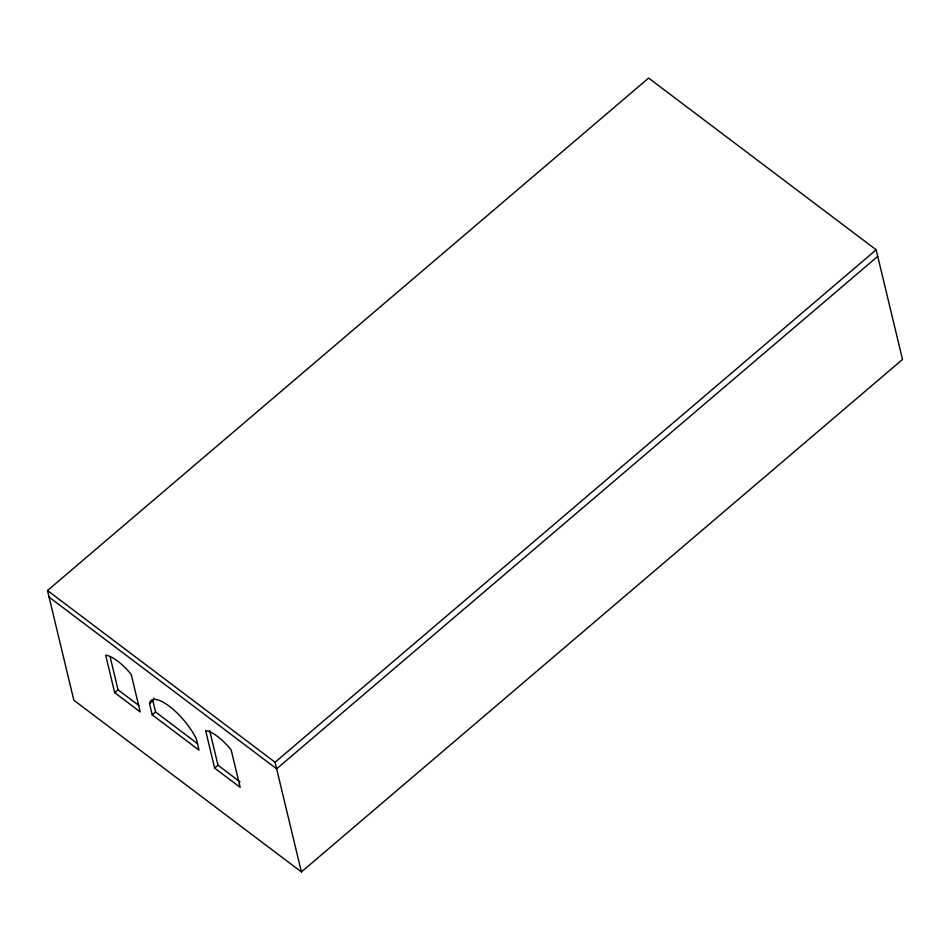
<?xml version="1.0" encoding="UTF-8"?>
<svg xmlns="http://www.w3.org/2000/svg" width="950" height="950" viewBox="0 0 950 950"><rect width="100%" height="100%" fill="white"/><g stroke="black" fill="none" stroke-linecap="round" stroke-linejoin="round"><path stroke-width="1.43" d="M47.5 590.532L648.601 78.078L876.173 249.803L902.5 359.468L301.399 871.922L73.827 700.197L47.5 590.532L275.072 762.256L301.399 871.922M114.689 692.657L105.688 655.156A31.172 10.474 49.6 0 1 131.207 674.417L140.208 711.918L114.689 692.657L118.038 689.795L110.069 656.628M149.53 703.594A36.053 12.112 49.6 0 1 169.326 706.254A36.053 12.112 49.6 0 1 196.317 738.91L199.013 750.156L152.226 714.851L149.53 703.594L152.879 700.744A36.053 12.112 49.6 0 1 153.971 698.167M152.226 714.851L155.586 711.989L152.879 700.744M214.641 768.087L205.639 730.586A31.172 10.474 49.6 0 1 231.159 749.847L240.16 787.348L214.641 768.087L217.989 765.225L209.689 730.621M275.072 762.256L876.173 249.803M877.741 256.358L276.64 768.823L49.079 597.099M155.586 711.989L197.695 743.767M118.038 689.795L138.914 705.553M217.989 765.225L240.041 781.862"/></g></svg>
